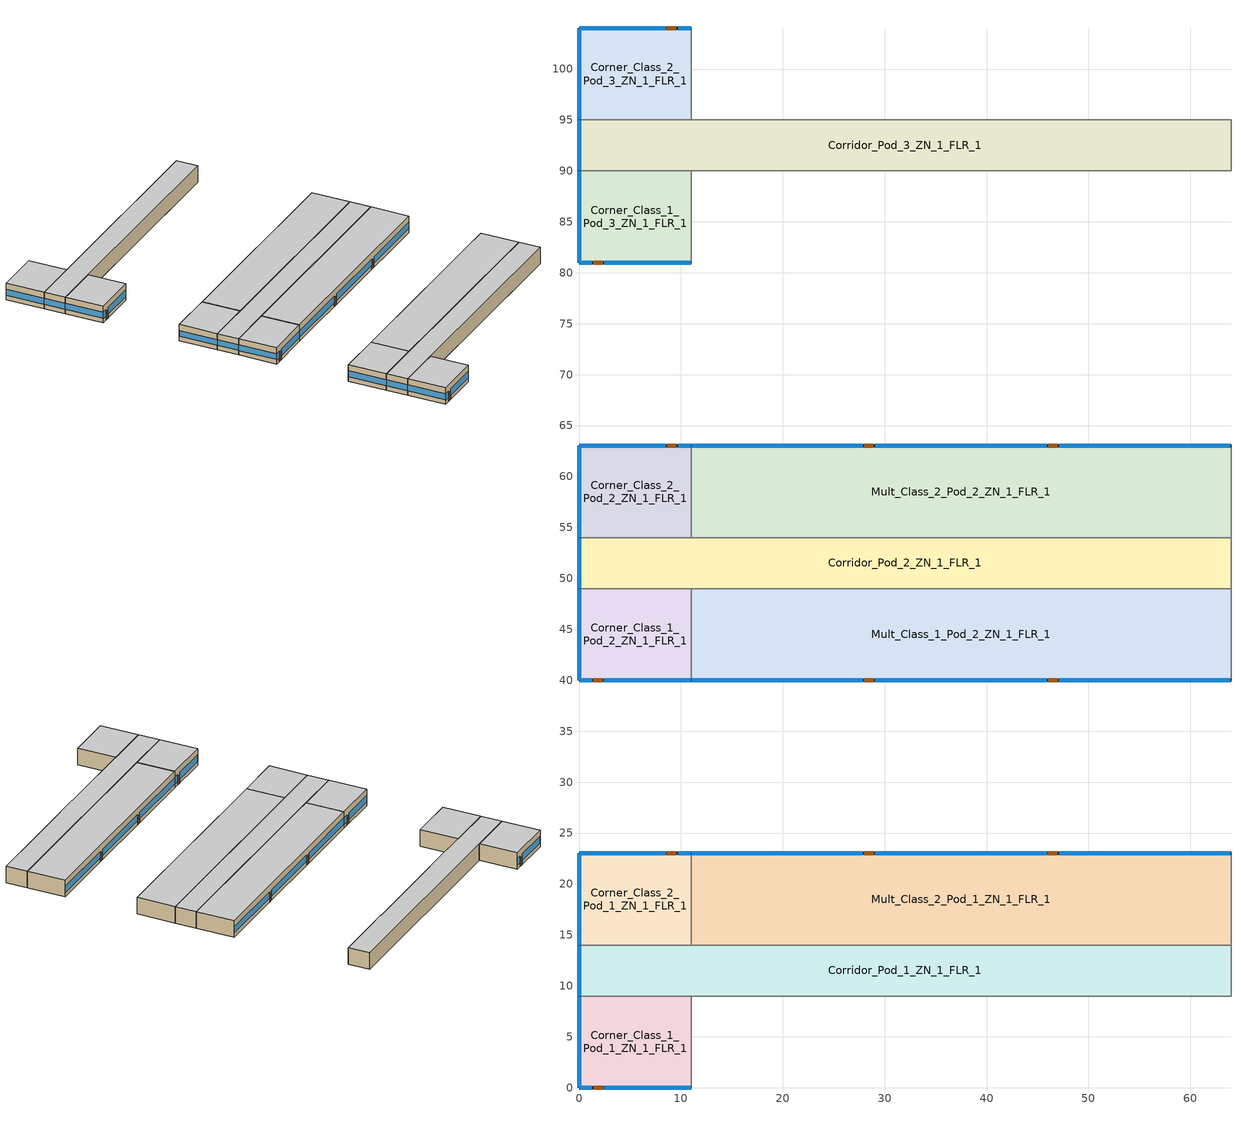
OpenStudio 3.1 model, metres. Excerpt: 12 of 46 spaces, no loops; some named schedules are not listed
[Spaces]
Mult_Class_2_Pod_2_ZN_1_FLR_1
 floor ground: 64,63 64,54 11,54 11,63 z0
 wall outside: 64,63 11,63 z0:4
 wall to Corner_Class_2_Pod_2_ZN_1_FLR_1: 11,63 11,54 z0:4
 wall to Corridor_Pod_2_ZN_1_FLR_1: 11,54 64,54 z0:4
 wall to Main_Corridor_ZN_1_FLR_1: 64,54 64,63 z0:4
 window: 63.95,63 47.13,63 / 45.91,63 29.09,63 / 27.87,63 11.05,63 z1.03:2.5
 door: 46.97,63 46.06,63 / 28.89,63 27.98,63 z0:2.13
 ceiling to Mult_Class_2_Pod_2_ZN_1_FLR_2: 64,54 64,63 11,63 11,54 z4
Corner_Class_2_Pod_3_ZN_1_FLR_1
 floor ground: 11,104 11,95 0,95 0,104 z0
 wall outside: 11,104 0,104 0,95 z0:4
 wall to Corridor_Pod_3_ZN_1_FLR_1: 0,95 11,95 z0:4
 wall to Mult_Class_2_Pod_3_ZN_1_FLR_1: 11,95 11,104 z0:4
 window: 0,103.95 0,95.05 z1.1:2.52; 10.95,104 9.73,104 / 8.51,104 0.05,104 z0.92:2.51
 door: 9.55,104 8.64,104 z0:2.13
 ceiling to Corner_Class_2_Pod_3_ZN_1_FLR_2: 11,95 11,104 0,104 0,95 z4
Corner_Class_1_Pod_1_ZN_1_FLR_1
 floor ground: 11,9 11,0 0,0 0,9 z0
 wall outside: 0,9 0,0 11,0 z0:4
 wall to Mult_Class_1_Pod_1_ZN_1_FLR_1: 11,0 11,9 z0:4
 wall to Corridor_Pod_1_ZN_1_FLR_1: 11,9 0,9 z0:4
 window: 0.05,0 1.27,0 / 2.49,0 10.95,0 z0.92:2.51; 0,8.95 0,0.05 z1.1:2.52
 door: 1.46,0 2.37,0 z0:2.13
 ceiling to Corner_Class_1_Pod_1_ZN_1_FLR_2: 11,0 11,9 0,9 0,0 z4
Corner_Class_1_Pod_2_ZN_1_FLR_1
 floor ground: 11,49 11,40 0,40 0,49 z0
 wall outside: 0,49 0,40 11,40 z0:4
 wall to Mult_Class_1_Pod_2_ZN_1_FLR_1: 11,40 11,49 z0:4
 wall to Corridor_Pod_2_ZN_1_FLR_1: 11,49 0,49 z0:4
 window: 0.05,40 1.27,40 / 2.49,40 10.95,40 z0.92:2.51; 0,48.95 0,40.05 z1.1:2.52
 door: 1.41,40 2.32,40 z0:2.13
 ceiling to Corner_Class_1_Pod_2_ZN_1_FLR_2: 11,40 11,49 0,49 0,40 z4
Corridor_Pod_2_ZN_1_FLR_1
 floor ground: 64,54 64,49 0,49 0,54 z0
 wall outside: 0,54 0,49 z0:4
 wall to Corner_Class_2_Pod_2_ZN_1_FLR_1: 11,54 0,54 z0:4
 wall to Main_Corridor_ZN_1_FLR_1: 64,49 64,54 z0:4
 wall to Mult_Class_1_Pod_2_ZN_1_FLR_1: 11,49 64,49 z0:4
 window: 0,53.95 0,49.05 z1.1:2.53
 ceiling to Corridor_Pod_2_ZN_1_FLR_2: 64,49 64,54 0,54 0,49 z4
Corridor_Pod_1_ZN_1_FLR_1
 floor ground: 64,14 64,9 0,9 0,14 z0
 wall outside: 0,14 0,9 z0:4
 wall to Mult_Class_1_Pod_1_ZN_1_FLR_1: 11,9 64,9 z0:4
 wall to Mult_Class_2_Pod_1_ZN_1_FLR_1: 64,14 11,14 z0:4
 wall to Corner_Class_2_Pod_1_ZN_1_FLR_1: 11,14 0,14 z0:4
 wall to Lobby_ZN_1_FLR_1: 64,9 64,14 z0:4
 window: 0,13.95 0,9.05 z1.1:2.53
 ceiling to Corridor_Pod_1_ZN_1_FLR_2: 64,9 64,14 0,14 0,9 z4
Corridor_Pod_3_ZN_1_FLR_1
 floor ground: 64,95 64,90 0,90 0,95 z0
 wall outside: 0,95 0,90 z0:4
 wall to Mult_Class_1_Pod_3_ZN_1_FLR_1: 11,90 64,90 z0:4
 wall to Bathrooms_ZN_1_FLR_1: 64,90 64,95 z0:4
 wall to Corner_Class_1_Pod_3_ZN_1_FLR_1: 0,90 11,90 z0:4
 wall to Mult_Class_2_Pod_3_ZN_1_FLR_1: 64,95 11,95 z0:4
 window: 0,94.95 0,90.05 z1.1:2.53
 ceiling to Corridor_Pod_3_ZN_1_FLR_2: 64,90 64,95 0,95 0,90 z4
Mult_Class_2_Pod_1_ZN_1_FLR_1
 floor ground: 64,23 64,14 11,14 11,23 z0
 wall outside: 64,23 11,23 z0:4
 wall to Corner_Class_2_Pod_1_ZN_1_FLR_1: 11,23 11,14 z0:4
 wall to Main_Corridor_ZN_1_FLR_1: 64,14 64,23 z0:4
 window: 63.95,23 47.13,23 / 45.91,23 29.09,23 / 27.87,23 11.05,23 z1.03:2.5
 door: 46.93,23 46.01,23 / 28.91,23 28,23 z0:2.13
 ceiling to Mult_Class_2_Pod_1_ZN_1_FLR_2: 64,14 64,23 11,23 11,14 z4
Corner_Class_2_Pod_2_ZN_1_FLR_1
 floor ground: 11,63 11,54 0,54 0,63 z0
 wall outside: 11,63 0,63 0,54 z0:4
 window: 10.95,63 9.73,63 / 8.51,63 0.05,63 z0.92:2.51; 0,62.95 0,54.05 z1.1:2.52
 door: 9.57,63 8.65,63 z0:2.13
 ceiling to Corner_Class_2_Pod_2_ZN_1_FLR_2: 11,54 11,63 0,63 0,54 z4
Corner_Class_2_Pod_1_ZN_1_FLR_1
 floor ground: 11,23 11,14 0,14 0,23 z0
 wall outside: 11,23 0,23 0,14 z0:4
 window: 0,22.95 0,14.05 z1.1:2.52; 10.95,23 9.73,23 / 8.51,23 0.05,23 z0.92:2.51
 door: 9.53,23 8.62,23 z0:2.13
 ceiling to Corner_Class_2_Pod_1_ZN_1_FLR_2: 11,14 11,23 0,23 0,14 z4
Corner_Class_1_Pod_3_ZN_1_FLR_1
 floor ground: 11,90 11,81 0,81 0,90 z0
 wall outside: 0,90 0,81 11,81 z0:4
 wall to Mult_Class_1_Pod_3_ZN_1_FLR_1: 11,81 11,90 z0:4
 window: 0.05,81 1.27,81 / 2.49,81 10.95,81 z0.92:2.51; 0,89.95 0,81.05 z1.1:2.52
 door: 1.4,81 2.31,81 z0:2.13
 ceiling to Corner_Class_1_Pod_3_ZN_1_FLR_2: 11,81 11,90 0,90 0,81 z4
Mult_Class_1_Pod_2_ZN_1_FLR_1
 floor ground: 64,49 64,40 11,40 11,49 z0
 wall outside: 11,40 64,40 z0:4
 wall to Main_Corridor_ZN_1_FLR_1: 64,40 64,49 z0:4
 window: 11.05,40 27.87,40 / 29.09,40 45.91,40 / 47.13,40 63.95,40 z1.03:2.5
 door: 28,40 28.92,40 / 46.06,40 46.97,40 z0:2.13
 ceiling to Mult_Class_1_Pod_2_ZN_1_FLR_2: 64,40 64,49 11,49 11,40 z4
[Site]
El Paso International Ap  Ut_TX_USA: Latitude {deg}=31.77; Longitude {deg}=-106.5; Time Zone {hr}=-7; Elevation {m}=1186; Terrain=City
[Building]
-SecondarySchool-ASHRAE 169-2006-3B created: 2020-11-10 15:39:57 -0700: North Axis {deg}=0; Default Construction Set=90.1-2010 - SecSchl - ASHRAE 169-2006-3B; Standards Number of Stories=2; Standards Number of Above Ground Stories=2; Standards Building Type=SecondarySchool
[ClimateZones]
Climate Zone Institution Name 1=ASHRAE; Climate Zone Document Name 1=ANSI/ASHRAE Standard 169; Climate Zone Document Year 1=2006; Climate Zone Value 1=3B; Climate Zone Institution Name 2=CEC; Climate Zone Document Name 2=California Climate Zone Descriptions; Climate Zone Document Year 2=1995
[Site:WaterMainsTemperature]
Calculation Method=Correlation; Annual Average Outdoor Air Temperature {C}=17.9417; Maximum Difference In Monthly Average Outdoor Air Temperatures {deltaC}=21.1
[SizingPeriod:DesignDay] Barometric Pressure {Pa}=87865; Sky Clearness=0; Rain Indicator=0; Snow Indicator=0; Day of Month=21; Daylight Saving Time Indicator=0; Humidity Indicating Type=Wetbulb; Dry-Bulb Temperature Range Modifier Type=DefaultMultipliers
Name | Maximum Dry-Bulb Temperature {C} | Daily Dry-Bulb Temperature Range {deltaC} | Humidity Indicating Conditions at Maximum Dry-Bulb | Wind Speed {m/s} | Wind Direction {deg} | Month | Day Type | Solar Model Indicator | ASHRAE Taub | ASHRAE Taud
El Paso International Ap  Ut Ann Clg .4% Condns DB=>MWB | 38.1 | 13 | 18.1 | 3.9 | 280 | 7 | SummerDesignDay | ASHRAETau | 0.605 | 1.547
El Paso International Ap  Ut Ann Htg 99.6% Condns DB | -5.2 | 0 | -5.2 | 2.2 | 20 | 12 | WinterDesignDay | ASHRAEClearSky
[Site:GroundTemperature:BuildingSurface]
20.78, 20.77, 20.81, 20.84, 20.91, 23.19, 23.53, 23.58, 23.59, 21.3, 20.97, 20.85
[Material:NoMass] Thermal Absorptance=0.9; Solar Absorptance=0.7
Name | Roughness | Thermal Resistance {m2-K/W} | Visible Absorptance
CP02 CARPET PAD | VeryRough | 0.21648 | 0.8
Typical Insulation R-6.78 | Smooth | 1.19347 | 0.7
Typical Carpet Pad | Smooth | 0.21648 | 0.8
Typical Insulation R-9.73 | Smooth | 1.71283 | 0.7
Typical Insulation R-19.72 | Smooth | 3.4722 | 0.7
Typical Insulation R-0.58 | Smooth | 0.101875 | 0.7
Typical Insulation R-0.01 | Smooth | 0.001 | 0.7
[Material]
Name | Roughness | Thickness {m} | Conductivity {W/m-K} | Density {kg/m3} | Specific Heat {J/kg-K} | Thermal Absorptance | Solar Absorptance | Visible Absorptance
100mm Normalweight concrete floor | MediumSmooth | 0.1016 | 2.31 | 2322 | 832
G01 13mm gypsum board | Smooth | 0.0127 | 0.16 | 800 | 1090 | 0.9 | 0.7 | 0.5
4 in. Normalweight Concrete Floor | MediumRough | 0.1016 | 2.31 | 2322 | 832 | 0.9 | 0.7 | 0.7
25mm Stucco | Smooth | 0.0254 | 0.72 | 1856 | 840 | 0.9 | 0.7 | 0.7
5/8 in. Gypsum Board | MediumSmooth | 0.0159 | 0.16 | 800 | 1090 | 0.9 | 0.7 | 0.7
Roof Membrane - Highly Reflective | VeryRough | 0.0095 | 0.16 | 1121.29 | 1460 | 0.75 | 0.45 | 0.7
Metal Roof Surface; F08 Metal surface | Smooth | 0.0008 | 45.28 | 7824 | 500 | 0.9 | 0.7 | 0.7
8 in. Normalweight Concrete Floor | MediumRough | 0.2032 | 2.31 | 2322 | 832 | 0.9 | 0.7 | 0.7
8 in. Concrete Block Basement Wall | MediumRough | 0.2032 | 1.326 | 1842 | 912 | 0.9 | 0.7 | 0.7
G05 25mm wood | MediumSmooth | 0.0254 | 0.15 | 608 | 1630 | 0.9 | 0.5 | 0.5
[DefaultConstructionSet]
90.1-2010 - SecSchl - ASHRAE 169-2006-3B: Default Exterior Surface Constructions=Default Surface Constructions 1; Default Interior Surface Constructions=Default Surface Constructions 2; Default Ground Contact Surface Constructions=Default Surface Constructions 3; Default Exterior SubSurface Constructions=Default Sub Surface Constructions 1; Default Interior SubSurface Constructions=Default Sub Surface Constructions 2; Interior Partition Construction=Typical Interior Partition
[DefaultSurfaceConstructions]
Name | Floor Construction | Wall Construction | Roof Ceiling Construction
Default Surface Constructions 1 | Typical Insulated Exterior Mass Floor R-9.35 | Typical Insulated Steel Framed Exterior Wall R-11.9 | Typical IEAD Roof - Highly Reflective R-20.83
Default Surface Constructions 2 | Typical Interior Floor | Typical Interior Wall | Typical Interior Ceiling
Default Surface Constructions 3 | Smallhotel 2010 Slab Floor | Typical Insulated Basement Mass Wall
[Construction]
Typical Insulated Exterior Mass Floor R-9.35: Typical Insulation R-6.78, 4 in. Normalweight Concrete Floor, Typical Carpet Pad
Typical Insulated Steel Framed Exterior Wall R-11.9: 25mm Stucco, 5/8 in. Gypsum Board, Typical Insulation R-9.73, 5/8 in. Gypsum Board
Typical IEAD Roof - Highly Reflective R-20.83: Roof Membrane - Highly Reflective, Typical Insulation R-19.72, Metal Roof Surface
Typical Interior Floor: 100mm Normalweight concrete floor, CP02 CARPET PAD
Typical Interior Wall: G01 13mm gypsum board, G01 13mm gypsum board
Typical Interior Ceiling: CP02 CARPET PAD, 100mm Normalweight concrete floor
Smallhotel 2010 Slab Floor: 8 in. Normalweight Concrete Floor, CP02 CARPET PAD
Typical Insulated Basement Mass Wall: 8 in. Concrete Block Basement Wall
U 0.62 SHGC 0.25 Dbl Ref-C-H Clr 6mm/6mm Air: REF C CLEAR HI 6MM, AIR 6MM, CLEAR 6MM
Typical Insulated Metal Door R-1.43: F08 Metal surface, Typical Insulation R-0.58
U 0.88 SHGC 0.16 Sgl Ref-A-L Clr 6mm: REF A CLEAR LO 6MM
Typical Overhead Door R-0.86: Typical Insulation R-0.01
U 1.17 SHGC 0.39 Simple Glazing Skylight U-1.17 SHGC 0.39: U 1.17 SHGC 0.39 Simple Glazing U-1.17 SHGC 0.39
Typical Interior Window: Clear 3mm
Typical Interior Door; Typical Interior Partition: G05 25mm wood
[DefaultSubSurfaceConstructions]
Name | Fixed Window Construction | Operable Window Construction | Door Construction | Glass Door Construction | Overhead Door Construction | Skylight Construction | Tubular Daylight Dome Construction | Tubular Daylight Diffuser Construction
Default Sub Surface Constructions 1 | U 0.62 SHGC 0.25 Dbl Ref-C-H Clr 6mm/6mm Air | U 0.62 SHGC 0.25 Dbl Ref-C-H Clr 6mm/6mm Air | Typical Insulated Metal Door R-1.43 | U 0.88 SHGC 0.16 Sgl Ref-A-L Clr 6mm | Typical Overhead Door R-0.86 | U 1.17 SHGC 0.39 Simple Glazing Skylight U-1.17 SHGC 0.39 | Typical Interior Window | Typical Interior Window
Default Sub Surface Constructions 2 | Typical Interior Window | Typical Interior Window | Typical Interior Door
[WindowMaterial:Glazing] Optical Data Type=SpectralAverage; Infrared Transmittance at Normal Incidence=0; Front Side Infrared Hemispherical Emissivity=0.84; Conductivity {W/m-K}=0.9; Dirt Correction Factor for Solar and Visible Transmittance=1; Solar Diffusing=No
Name | Thickness {m} | Solar Transmittance at Normal Incidence | Front Side Solar Reflectance at Normal Incidence | Back Side Solar Reflectance at Normal Incidence | Visible Transmittance at Normal Incidence | Front Side Visible Reflectance at Normal Incidence | Back Side Visible Reflectance at Normal Incidence | Back Side Infrared Hemispherical Emissivity
REF C CLEAR HI 6MM | 0.006 | 0.2 | 0.16 | 0.39 | 0.22 | 0.17 | 0.35 | 0.55
CLEAR 6MM | 0.006 | 0.775 | 0.071 | 0.071 | 0.881 | 0.08 | 0.08 | 0.84
REF A CLEAR LO 6MM | 0.006 | 0.066 | 0.341 | 0.493 | 0.08 | 0.41 | 0.37 | 0.4
Clear 3mm | 0.003 | 0.837 | 0.075 | 0.075 | 0.898 | 0.081 | 0.081 | 0.84
[WindowMaterial:Gas]
AIR 6MM: Gas Type=Air; Thickness {m}=0.0063
[WindowMaterial:SimpleGlazingSystem]
U 1.17 SHGC 0.39 Simple Glazing U-1.17 SHGC 0.39: U-Factor {W/m2-K}=6.64357; Solar Heat Gain Coefficient=0.39; Visible Transmittance=0.23
[Space] Building Story=Building Story 1; Part of Total Floor Area=Yes
Name | Space Type | Thermal Zone
Corner_Class_1_Pod_2_ZN_1_FLR_1 | SecondarySchool Classroom | Corner_Class_1_Pod_2_ZN_1_FLR_1 ZN
Mult_Class_2_Pod_2_ZN_1_FLR_1 | SecondarySchool Classroom | Mult_Class_2_Pod_2_ZN_1_FLR_1 ZN
Mult_Class_1_Pod_2_ZN_1_FLR_1 | SecondarySchool Classroom | Mult_Class_1_Pod_2_ZN_1_FLR_1 ZN
Mult_Class_2_Pod_1_ZN_1_FLR_1 | SecondarySchool Classroom | Mult_Class_2_Pod_1_ZN_1_FLR_1 ZN
Corridor_Pod_1_ZN_1_FLR_1 | SecondarySchool Corridor | Corridor_Pod_1_ZN_1_FLR_1 ZN
Corner_Class_2_Pod_3_ZN_1_FLR_1 | SecondarySchool Classroom | Corner_Class_2_Pod_3_ZN_1_FLR_1 ZN
Corner_Class_1_Pod_1_ZN_1_FLR_1 | SecondarySchool Classroom | Corner_Class_1_Pod_1_ZN_1_FLR_1 ZN
Corridor_Pod_3_ZN_1_FLR_1 | SecondarySchool Corridor | Corridor_Pod_3_ZN_1_FLR_1 ZN
Corridor_Pod_2_ZN_1_FLR_1 | SecondarySchool Corridor | Corridor_Pod_2_ZN_1_FLR_1 ZN
Corner_Class_2_Pod_1_ZN_1_FLR_1 | SecondarySchool Classroom | Corner_Class_2_Pod_1_ZN_1_FLR_1 ZN
Corner_Class_1_Pod_3_ZN_1_FLR_1 | SecondarySchool Classroom | Corner_Class_1_Pod_3_ZN_1_FLR_1 ZN
Corner_Class_2_Pod_2_ZN_1_FLR_1 | SecondarySchool Classroom | Corner_Class_2_Pod_2_ZN_1_FLR_1 ZN
[BuildingStory]
Building Story 1: Nominal Z Coordinate {m}=0
[SpaceInfiltration:DesignFlowRate] Schedule=SchoolSecondary INFIL_SCH_PNNL; Design Flow Rate Calculation Method=Flow/ExteriorArea; Flow per Exterior Surface Area {m3/s-m2}=0.000569573; Constant Term Coefficient=0; Temperature Term Coefficient=0; Velocity Term Coefficient=0.224; Velocity Squared Term Coefficient=0
Name | Space or SpaceType
Corner_Class_1_Pod_1_ZN_1_FLR_1 Infiltration | Corner_Class_1_Pod_1_ZN_1_FLR_1
Corner_Class_1_Pod_2_ZN_1_FLR_1 Infiltration | Corner_Class_1_Pod_2_ZN_1_FLR_1
Corner_Class_1_Pod_3_ZN_1_FLR_1 Infiltration | Corner_Class_1_Pod_3_ZN_1_FLR_1
Corner_Class_2_Pod_1_ZN_1_FLR_1 Infiltration | Corner_Class_2_Pod_1_ZN_1_FLR_1
Corner_Class_2_Pod_2_ZN_1_FLR_1 Infiltration | Corner_Class_2_Pod_2_ZN_1_FLR_1
Corner_Class_2_Pod_3_ZN_1_FLR_1 Infiltration | Corner_Class_2_Pod_3_ZN_1_FLR_1
Corridor_Pod_1_ZN_1_FLR_1 Infiltration | Corridor_Pod_1_ZN_1_FLR_1
Corridor_Pod_2_ZN_1_FLR_1 Infiltration | Corridor_Pod_2_ZN_1_FLR_1
Corridor_Pod_3_ZN_1_FLR_1 Infiltration | Corridor_Pod_3_ZN_1_FLR_1
Mult_Class_1_Pod_2_ZN_1_FLR_1 Infiltration | Mult_Class_1_Pod_2_ZN_1_FLR_1
Mult_Class_2_Pod_1_ZN_1_FLR_1 Infiltration | Mult_Class_2_Pod_1_ZN_1_FLR_1
Mult_Class_2_Pod_2_ZN_1_FLR_1 Infiltration | Mult_Class_2_Pod_2_ZN_1_FLR_1
[ThermalZone] Use Ideal Air Loads=No
Name | Primary Daylighting Control | Fraction of Zone Controlled by Primary Daylighting Control | Secondary Daylighting Control | Fraction of Zone Controlled by Secondary Daylighting Control | Thermostat
Corner_Class_1_Pod_1_ZN_1_FLR_1 ZN | Corner_Class_1_Pod_1_ZN_1_FLR_1 Daylt Sensor 1 | 0.222 | Corner_Class_1_Pod_1_ZN_1_FLR_1 Daylt Sensor 2 | 0.222 | SecondarySchool Classroom Thermostat 1
Corner_Class_1_Pod_2_ZN_1_FLR_1 ZN | Corner_Class_1_Pod_2_ZN_1_FLR_1 Daylt Sensor 1 | 0.222 | Corner_Class_1_Pod_2_ZN_1_FLR_1 Daylt Sensor 2 | 0.222 | SecondarySchool Classroom Thermostat 3
Corner_Class_1_Pod_3_ZN_1_FLR_1 ZN | Corner_Class_1_Pod_3_ZN_1_FLR_1 Daylt Sensor 1 | 0.222 | Corner_Class_1_Pod_3_ZN_1_FLR_1 Daylt Sensor 2 | 0.222 | SecondarySchool Classroom Thermostat 5
Corner_Class_2_Pod_1_ZN_1_FLR_1 ZN | Corner_Class_2_Pod_1_ZN_1_FLR_1 Daylt Sensor 1 | 0.222 | Corner_Class_2_Pod_1_ZN_1_FLR_1 Daylt Sensor 2 | 0.222 | SecondarySchool Classroom Thermostat 7
Corner_Class_2_Pod_2_ZN_1_FLR_1 ZN | Corner_Class_2_Pod_2_ZN_1_FLR_1 Daylt Sensor 1 | 0.222 | Corner_Class_2_Pod_2_ZN_1_FLR_1 Daylt Sensor 2 | 0.222 | SecondarySchool Classroom Thermostat 9
Corner_Class_2_Pod_3_ZN_1_FLR_1 ZN | Corner_Class_2_Pod_3_ZN_1_FLR_1 Daylt Sensor 1 | 0.222 | Corner_Class_2_Pod_3_ZN_1_FLR_1 Daylt Sensor 2 | 0.222 | SecondarySchool Classroom Thermostat 11
Corridor_Pod_1_ZN_1_FLR_1 ZN |  |  |  |  | SecondarySchool Corridor Thermostat 1
Corridor_Pod_2_ZN_1_FLR_1 ZN |  |  |  |  | SecondarySchool Corridor Thermostat 3
Corridor_Pod_3_ZN_1_FLR_1 ZN |  |  |  |  | SecondarySchool Corridor Thermostat 5
Mult_Class_1_Pod_2_ZN_1_FLR_1 ZN | Mult_Class_1_Pod_2_ZN_1_FLR_1 Daylt Sensor 1 | 0.139 | Mult_Class_1_Pod_2_ZN_1_FLR_1 Daylt Sensor 2 | 0.139 | SecondarySchool Classroom Thermostat 15
Mult_Class_2_Pod_1_ZN_1_FLR_1 ZN | Mult_Class_2_Pod_1_ZN_1_FLR_1 Daylt Sensor 1 | 0.139 | Mult_Class_2_Pod_1_ZN_1_FLR_1 Daylt Sensor 2 | 0.139 | SecondarySchool Classroom Thermostat 18
Mult_Class_2_Pod_2_ZN_1_FLR_1 ZN | Mult_Class_2_Pod_2_ZN_1_FLR_1 Daylt Sensor 1 | 0.139 | Mult_Class_2_Pod_2_ZN_1_FLR_1 Daylt Sensor 2 | 0.139 | SecondarySchool Classroom Thermostat 20
[InternalMass] Internal Mass Definition=Internal Mass Definition 1; Multiplier=1
Name | Space or SpaceType
Corner_Class_1_Pod_1_ZN_1_FLR_1 Mass | Corner_Class_1_Pod_1_ZN_1_FLR_1
Mult_Class_2_Pod_1_ZN_1_FLR_1 Mass | Mult_Class_2_Pod_1_ZN_1_FLR_1
Corner_Class_1_Pod_2_ZN_1_FLR_1 Mass | Corner_Class_1_Pod_2_ZN_1_FLR_1
Corner_Class_2_Pod_1_ZN_1_FLR_1 Mass | Corner_Class_2_Pod_1_ZN_1_FLR_1
Mult_Class_2_Pod_2_ZN_1_FLR_1 Mass | Mult_Class_2_Pod_2_ZN_1_FLR_1
Mult_Class_1_Pod_2_ZN_1_FLR_1 Mass | Mult_Class_1_Pod_2_ZN_1_FLR_1
Corridor_Pod_1_ZN_1_FLR_1 Mass | Corridor_Pod_1_ZN_1_FLR_1
Corner_Class_2_Pod_3_ZN_1_FLR_1 Mass | Corner_Class_2_Pod_3_ZN_1_FLR_1
Corridor_Pod_3_ZN_1_FLR_1 Mass | Corridor_Pod_3_ZN_1_FLR_1
Corridor_Pod_2_ZN_1_FLR_1 Mass | Corridor_Pod_2_ZN_1_FLR_1
Corner_Class_1_Pod_3_ZN_1_FLR_1 Mass | Corner_Class_1_Pod_3_ZN_1_FLR_1
Corner_Class_2_Pod_2_ZN_1_FLR_1 Mass | Corner_Class_2_Pod_2_ZN_1_FLR_1
[Exterior:Lights] Control Option=AstronomicalClock
Name | Exterior Lights Definition | Schedule
Occ Sensing Exterior Lights Def | Occ Sensing Exterior Lights Def | SchoolSecondary Exterior_lighting_schedule_b
NonDimming Exterior Lights Def | NonDimming Exterior Lights Def | SchoolSecondary Exterior_lighting_schedule_a
[Daylighting:Control] Position Z-Coordinate {m}=0.762; Illuminance Setpoint {lux}=500; Lighting Control Type=Stepped; Minimum Input Power Fraction for Continuous Dimming Control=0.3; Minimum Light Output Fraction for Continuous Dimming Control=0.2; Number of Stepped Control Steps=3; Probability Lighting will be Reset When Needed in Manual Stepped Control=1; Maximum Allowable Discomfort Glare Index=22
Name | Space | Position X-Coordinate {m} | Position Y-Coordinate {m}
Corner_Class_1_Pod_1_ZN_1_FLR_1 Daylt Sensor 1 | Corner_Class_1_Pod_1_ZN_1_FLR_1 | 0.6596 | 1.65848
Corner_Class_1_Pod_1_ZN_1_FLR_1 Daylt Sensor 2 | Corner_Class_1_Pod_1_ZN_1_FLR_1 | 6.7192 | 3.34208
Corner_Class_1_Pod_2_ZN_1_FLR_1 Daylt Sensor 1 | Corner_Class_1_Pod_2_ZN_1_FLR_1 | 0.6596 | 1.65848
Corner_Class_1_Pod_2_ZN_1_FLR_1 Daylt Sensor 2 | Corner_Class_1_Pod_2_ZN_1_FLR_1 | 6.7192 | 3.34208
Corner_Class_1_Pod_3_ZN_1_FLR_1 Daylt Sensor 1 | Corner_Class_1_Pod_3_ZN_1_FLR_1 | 0.6596 | 1.65848
Corner_Class_1_Pod_3_ZN_1_FLR_1 Daylt Sensor 2 | Corner_Class_1_Pod_3_ZN_1_FLR_1 | 6.7192 | 3.34208
Corner_Class_2_Pod_1_ZN_1_FLR_1 Daylt Sensor 1 | Corner_Class_2_Pod_1_ZN_1_FLR_1 | 1.66037 | 4.5
Corner_Class_2_Pod_1_ZN_1_FLR_1 Daylt Sensor 2 | Corner_Class_2_Pod_1_ZN_1_FLR_1 | 10.3404 | 5.65792
Corner_Class_2_Pod_2_ZN_1_FLR_1 Daylt Sensor 1 | Corner_Class_2_Pod_2_ZN_1_FLR_1 | 1.66037 | 4.5
Corner_Class_2_Pod_2_ZN_1_FLR_1 Daylt Sensor 2 | Corner_Class_2_Pod_2_ZN_1_FLR_1 | 10.3404 | 5.65792
